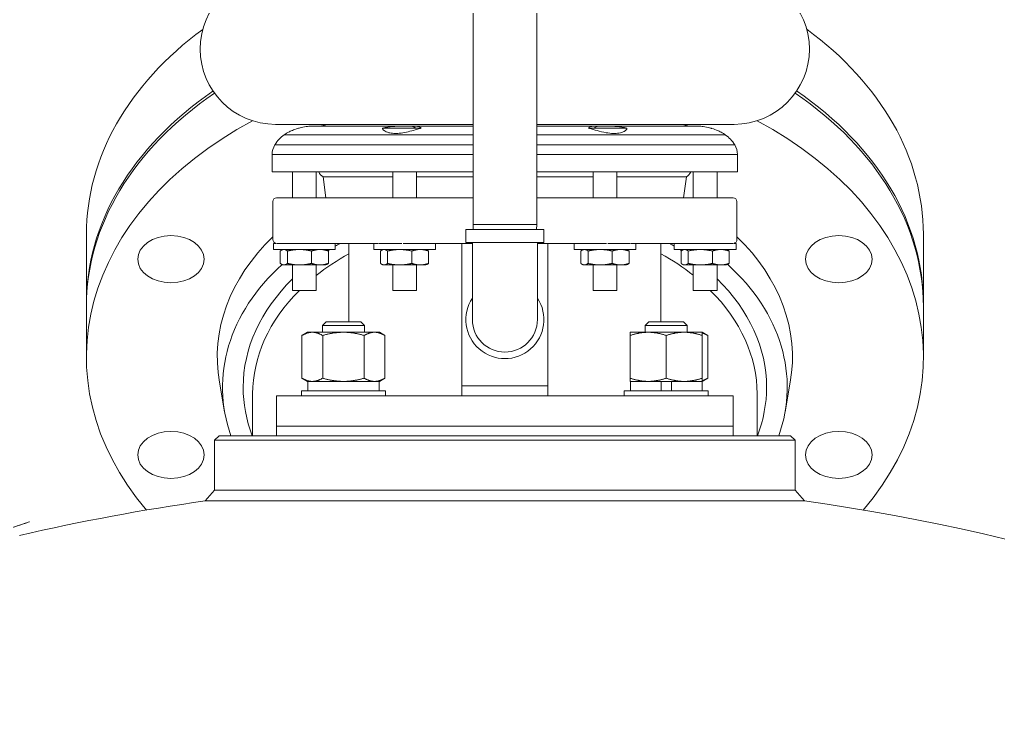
# Model space of a CAD drawing. Header units: inches. Extents: x 12 to 318, y 5 to 204.
# Drawn here: x 48.15 to 61.02, y 95.55 to 104.76 of the extents above; entities that cross this region are included whole.
import ezdxf

# ---------------------------------------------------------------- set-up
doc = ezdxf.new("R2010")
doc.units = ezdxf.units.IN
doc.header["$LTSCALE"] = 9.5
doc.header["$MEASUREMENT"] = 0
doc.layers.add('Visible', color=7, linetype='Continuous', lineweight=18)

msp = doc.modelspace()

# ---------------------------------------------------------------- linework, layer by layer
at = {"layer": 'Visible'}
for p, q in [((54.111159, 104.974365), (54.111159, 102.073577)), ((54.948462, 104.974365), (54.948462, 102.073577)), ((54.111159, 103.388412), (51.51369, 103.388412)), ((54.111159, 103.365432), (52.001794, 103.365432)), ((52.923469, 103.338692), (53.361634, 103.338692)), ((53.361634, 103.338692), (53.429386, 103.338692)), ((57.543114, 103.388412), (54.948462, 103.388412)), ((57.055011, 103.365432), (54.948462, 103.365432)), ((55.627418, 103.338692), (55.69517, 103.338692)), ((55.69517, 103.338692), (56.133336, 103.338692)), ((54.111159, 103.252082), (51.630421, 103.252082)), ((57.426383, 103.252082), (54.948462, 103.252082)), ((54.111159, 103.120004), (51.506158, 103.120004)), ((57.550647, 103.120004), (54.948462, 103.120004)), ((54.111159, 102.99363), (51.469494, 102.99363)), ((51.469494, 102.762932), (51.469494, 102.99363)), ((57.587311, 102.99363), (54.948462, 102.99363)), ((57.587311, 102.762932), (57.587311, 102.99363)), ((54.111159, 102.762932), (51.469494, 102.762932)), ((51.738244, 102.762932), (51.738244, 102.424365)), ((52.050744, 102.762932), (52.050744, 102.424365)), ((53.055198, 102.701104), (52.141451, 102.701104)), ((52.178505, 102.424365), (52.141451, 102.701104)), ((53.055198, 102.762932), (53.055198, 102.424365)), ((53.367698, 102.762932), (53.367698, 102.424365)), ((54.111159, 102.701104), (53.367698, 102.701104)), ((57.587311, 102.762932), (54.948462, 102.762932)), ((55.689106, 102.701104), (54.948462, 102.701104)), ((55.689106, 102.762932), (55.689106, 102.424365)), ((56.001606, 102.762932), (56.001606, 102.424365)), ((56.915353, 102.701104), (56.001606, 102.701104)), ((56.8783, 102.424365), (56.915353, 102.701104)), ((57.006061, 102.762932), (57.006061, 102.424365)), ((57.318561, 102.762932), (57.318561, 102.424365)), ((51.529811, 102.424365), (54.111159, 102.424365)), ((54.948462, 102.424365), (57.529811, 102.424365)), ((51.479811, 102.374365), (51.479811, 101.874365)), ((57.579811, 102.374365), (57.579811, 101.874365)), ((54.111159, 102.073577), (54.948462, 102.073577)), ((54.113287, 102.005467), (54.111159, 102.073577)), ((54.946334, 102.005467), (54.948462, 102.073577)), ((49.029811, 101.039365), (49.029811, 101.945345)), ((55.042409, 102.005467), (54.017212, 102.005467)), ((54.017212, 101.834601), (54.017212, 102.005467)), ((55.042409, 101.834601), (55.042409, 102.005467)), ((60.029811, 101.039365), (60.029811, 101.945345)), ((51.488494, 101.824932), (51.52729, 101.824932)), ((51.488494, 101.744932), (51.488494, 101.824932)), ((52.868139, 101.824365), (51.535852, 101.824365)), ((52.300494, 101.744932), (52.300494, 101.824365)), ((52.479811, 101.824365), (52.479811, 100.793459)), ((52.805448, 101.744932), (52.805448, 101.824365)), ((52.878825, 101.824932), (53.17577, 101.824932)), ((54.102645, 101.824365), (53.195027, 101.824365)), ((53.617448, 101.744932), (53.617448, 101.824365)), ((53.964811, 101.824365), (53.964811, 99.954365)), ((55.042409, 101.834601), (54.017212, 101.834601)), ((54.102645, 101.414916), (54.102645, 101.834601)), ((54.956976, 101.414916), (54.956976, 101.834601)), ((55.86487, 101.824365), (54.956976, 101.824365)), ((55.094811, 101.824365), (55.094811, 99.954365)), ((55.439356, 101.744932), (55.439356, 101.824365)), ((55.884483, 101.824932), (56.175544, 101.824932)), ((57.524154, 101.824365), (56.186596, 101.824365)), ((56.251356, 101.744932), (56.251356, 101.824365)), ((56.579811, 101.824365), (56.579811, 100.793459)), ((56.756311, 101.744932), (56.756311, 101.824365)), ((57.532725, 101.824932), (57.568311, 101.824932)), ((57.568311, 101.744932), (57.568311, 101.824932)), ((51.488494, 101.744932), (52.300494, 101.744932)), ((51.577958, 101.562239), (51.577958, 101.724625)), ((51.612994, 101.744932), (51.600353, 101.739038)), ((51.672224, 101.562239), (51.672224, 101.724625)), ((51.98876, 101.562239), (51.98876, 101.724625)), ((52.175994, 101.744932), (52.188635, 101.739038)), ((52.211029, 101.562239), (52.211029, 101.724625)), ((52.805448, 101.744932), (53.617448, 101.744932)), ((52.894912, 101.562239), (52.894912, 101.724625)), ((52.929948, 101.744932), (52.917307, 101.739038)), ((52.989179, 101.562239), (52.989179, 101.724625)), ((53.305714, 101.562239), (53.305714, 101.724625)), ((53.492948, 101.744932), (53.505589, 101.739038)), ((53.527983, 101.562239), (53.527983, 101.724625)), ((55.439356, 101.744932), (56.251356, 101.744932)), ((55.528821, 101.562239), (55.528821, 101.724625)), ((55.563856, 101.744932), (55.551215, 101.739038)), ((55.623087, 101.562239), (55.623087, 101.724625)), ((55.939623, 101.562239), (55.939623, 101.724625)), ((56.126856, 101.744932), (56.139497, 101.739038)), ((56.161892, 101.562239), (56.161892, 101.724625)), ((56.756311, 101.744932), (57.568311, 101.744932)), ((56.845775, 101.562239), (56.845775, 101.724625)), ((56.880811, 101.744932), (56.86817, 101.739038)), ((56.940041, 101.562239), (56.940041, 101.724625)), ((57.256577, 101.562239), (57.256577, 101.724625)), ((57.443811, 101.744932), (57.456451, 101.739038)), ((57.478846, 101.562239), (57.478846, 101.724625)), ((51.612994, 101.541932), (51.600353, 101.547827)), ((51.612994, 101.541932), (51.625091, 101.541932)), ((51.625091, 101.541932), (51.830492, 101.541932)), ((51.738244, 101.541932), (51.738244, 101.207932)), ((51.830492, 101.541932), (52.099895, 101.541932)), ((52.050744, 101.541932), (52.050744, 101.207932)), ((52.099895, 101.541932), (52.175994, 101.541932)), ((52.175994, 101.541932), (52.188635, 101.547827)), ((52.929948, 101.541932), (52.917307, 101.547827)), ((52.929948, 101.541932), (52.942046, 101.541932)), ((52.942046, 101.541932), (53.147446, 101.541932)), ((53.055198, 101.541932), (53.055198, 101.207932)), ((53.147446, 101.541932), (53.416849, 101.541932)), ((53.367698, 101.541932), (53.367698, 101.207932)), ((53.416849, 101.541932), (53.492948, 101.541932)), ((53.492948, 101.541932), (53.505589, 101.547827)), ((55.563856, 101.541932), (55.551215, 101.547827)), ((55.563856, 101.541932), (55.575954, 101.541932)), ((55.575954, 101.541932), (55.781355, 101.541932)), ((55.689106, 101.541932), (55.689106, 101.207932)), ((55.781355, 101.541932), (56.050757, 101.541932)), ((56.001606, 101.541932), (56.001606, 101.207932)), ((56.050757, 101.541932), (56.126856, 101.541932)), ((56.126856, 101.541932), (56.139497, 101.547827)), ((56.880811, 101.541932), (56.86817, 101.547827)), ((56.880811, 101.541932), (56.892908, 101.541932)), ((56.892908, 101.541932), (57.098309, 101.541932)), ((57.006061, 101.541932), (57.006061, 101.207932)), ((57.098309, 101.541932), (57.367711, 101.541932)), ((57.318561, 101.541932), (57.318561, 101.207932)), ((57.367711, 101.541932), (57.443811, 101.541932)), ((57.443811, 101.541932), (57.456451, 101.547827)), ((54.102645, 101.414916), (54.102645, 100.824365)), ((54.956976, 100.824365), (54.956976, 101.414916)), ((51.738244, 101.207932), (52.050744, 101.207932)), ((53.055198, 101.207932), (53.367698, 101.207932)), ((55.689106, 101.207932), (56.001606, 101.207932)), ((57.006061, 101.207932), (57.318561, 101.207932)), ((49.029811, 100.996938), (49.029811, 100.332258)), ((60.029811, 100.996938), (60.029811, 100.332258)), ((52.180562, 100.793459), (52.13222, 100.745156)), ((52.683401, 100.745156), (52.13222, 100.745156)), ((52.13222, 100.658026), (52.13222, 100.745156)), ((52.180562, 100.793459), (52.635059, 100.793459)), ((52.635059, 100.793459), (52.683401, 100.745156)), ((52.683401, 100.658026), (52.683401, 100.745156)), ((56.423562, 100.793459), (56.37522, 100.745156)), ((56.926401, 100.745156), (56.37522, 100.745156)), ((56.37522, 100.658026), (56.37522, 100.745156)), ((56.423562, 100.793459), (56.878059, 100.793459)), ((56.878059, 100.793459), (56.926401, 100.745156)), ((56.926401, 100.658026), (56.926401, 100.745156)), ((51.862283, 100.615829), (51.86229, 100.615834)), ((51.862283, 100.054554), (51.862283, 100.615829)), ((51.93537, 100.658026), (51.86229, 100.615834)), ((51.99867, 100.658026), (51.93537, 100.658026)), ((52.407821, 100.658026), (51.99867, 100.658026)), ((52.135057, 100.054554), (52.135057, 100.615829)), ((52.816962, 100.658026), (52.407821, 100.658026)), ((52.680585, 100.054554), (52.680585, 100.615829)), ((52.880251, 100.658026), (52.816962, 100.658026)), ((52.880251, 100.658026), (52.953331, 100.615834)), ((52.953338, 100.054554), (52.953338, 100.615829)), ((56.178363, 100.054554), (56.178363, 100.615829)), ((56.414599, 100.658026), (56.17837, 100.658026)), ((56.178376, 100.054554), (56.178376, 100.615829)), ((56.88704, 100.658026), (56.414599, 100.658026)), ((56.650823, 100.054554), (56.650823, 100.615829)), ((57.123251, 100.658026), (56.88704, 100.658026)), ((57.124251, 100.658026), (57.123251, 100.658026)), ((57.123258, 100.054554), (57.123258, 100.615829)), ((57.124251, 100.658026), (57.197331, 100.615834)), ((57.197338, 100.054554), (57.197338, 100.615829)), ((50.846652, 99.614062), (50.778412, 100.004072)), ((51.86229, 100.054549), (51.862283, 100.054554)), ((51.93537, 100.012357), (51.86229, 100.054549)), ((51.93537, 100.012357), (51.99867, 100.012357)), ((51.94136, 100.012357), (51.94136, 99.887357)), ((51.941363, 100.012357), (51.941363, 99.887357)), ((51.99867, 100.012357), (52.407821, 100.012357)), ((52.407821, 100.012357), (52.816962, 100.012357)), ((52.816962, 100.012357), (52.880251, 100.012357)), ((52.879162, 100.012357), (52.879162, 99.887357)), ((52.880251, 100.012357), (52.953331, 100.054549)), ((56.17837, 100.012357), (56.414599, 100.012357)), ((56.179459, 100.012357), (56.179459, 99.887357)), ((56.414599, 100.012357), (56.88704, 100.012357)), ((56.58302, 100.012357), (56.58302, 99.887357)), ((56.718622, 100.012357), (56.718622, 99.887357)), ((56.88704, 100.012357), (57.123251, 100.012357)), ((57.122162, 100.012357), (57.122162, 99.887357)), ((57.123251, 100.012357), (57.124251, 100.012357)), ((57.124251, 100.012357), (57.197331, 100.054549)), ((58.21297, 99.614062), (58.281209, 100.004072)), ((51.214811, 99.84789), (51.214811, 99.299365)), ((52.958992, 99.887357), (51.856629, 99.887357)), ((51.856629, 99.887357), (51.856629, 99.824365)), ((52.958992, 99.887357), (52.958992, 99.824365)), ((53.964811, 99.954365), (53.964811, 99.824365)), ((55.094811, 99.954365), (53.964811, 99.954365)), ((55.094811, 99.954365), (55.094811, 99.824365)), ((57.201992, 99.887357), (56.099629, 99.887357)), ((56.099629, 99.887357), (56.099629, 99.824365)), ((57.201992, 99.887357), (57.201992, 99.824365)), ((57.844811, 99.84789), (57.844811, 99.299365)), ((51.529811, 99.824365), (51.529811, 99.424365)), ((51.529811, 99.824365), (52.529811, 99.824365)), ((52.529811, 99.824365), (56.529811, 99.824365)), ((55.094811, 99.824365), (53.964811, 99.824365)), ((56.529811, 99.824365), (57.529811, 99.824365)), ((57.529811, 99.424365), (57.529811, 99.824365)), ((52.529811, 99.424365), (51.529811, 99.424365)), ((51.529811, 99.424365), (51.529811, 99.299365)), ((51.529811, 99.424365), (52.529811, 99.424365)), ((52.529811, 99.424365), (56.529811, 99.424365)), ((52.529811, 99.424365), (56.529811, 99.424365)), ((57.529811, 99.424365), (56.529811, 99.424365)), ((56.529811, 99.424365), (57.529811, 99.424365)), ((57.529811, 99.299365), (57.529811, 99.424365)), ((50.774811, 99.299365), (50.714811, 99.239365)), ((58.344811, 99.239365), (50.714811, 99.239365)), ((50.714811, 99.239365), (50.714811, 98.585047)), ((50.774811, 99.299365), (51.586383, 99.299365)), ((52.198232, 99.299365), (51.586383, 99.299365)), ((52.198232, 99.299365), (56.861389, 99.299365)), ((57.473238, 99.299365), (56.861389, 99.299365)), ((57.473238, 99.299365), (58.284811, 99.299365)), ((58.284811, 99.299365), (58.344811, 99.239365)), ((58.344811, 99.239365), (58.344811, 98.585047)), ((50.714811, 98.585047), (50.590998, 98.442858)), ((50.714811, 98.585047), (51.832198, 98.585047)), ((51.832198, 98.585047), (58.344811, 98.585047)), ((58.344811, 98.585047), (58.468623, 98.442858)), ((51.74465, 98.442858), (50.590998, 98.442858)), ((58.468623, 98.442858), (51.74465, 98.442858))]:
    msp.add_line(p, q, dxfattribs=at)
for centre, radius, start, end in [((51.51369, 104.377425), 0.989013, 90, 270), ((57.543114, 104.377425), 0.989013, 270, 90), ((52.044918, 102.885299), 0.503113, 72.6161322, 90), ((57.011887, 102.885299), 0.503113, 90, 107.3838678), ((51.88438, 102.888654), 0.443368, 124.9453408, 148.5468033), ((51.953318, 102.813877), 0.544322, 123.2693246, 126.3850961), ((57.103486, 102.813877), 0.544322, 53.6149039, 56.7306754), ((57.172424, 102.888654), 0.443368, 31.4531967, 55.0546592), ((51.758007, 102.978432), 0.288913, 150.6582796, 176.9846737), ((57.298798, 102.978432), 0.288913, 3.0153263, 29.3417204), ((52.208162, 102.821337), 0.1375, 205.1354813, 240.9760883), ((56.848642, 102.821337), 0.1375, 299.0239117, 334.8645187), ((51.529811, 102.374365), 0.05, 90, 180), ((57.529811, 102.374365), 0.05, 0, 90), ((51.529811, 101.874365), 0.05, 180, 261.3597917), ((57.529811, 101.874365), 0.05, 278.6402083, 0), ((54.529811, 100.824365), 0.512598, 146.4426902, 33.5573098), ((54.529811, 100.824365), 0.427165, 180, 0), ((54.529811, 70.527145), 28.192219, 98.0312245, 103.0763399), ((54.529811, 70.527145), 28.192219, 62.5561831, 81.9687755)]:
    msp.add_arc(centre, radius, start, end, dxfattribs=at)
for centre, major_axis, ratio, start_param, end_param in [((54.529811, 101.945345), (-5.5, 0), 0.707106781, 5.51897422, 6.283185307), ((54.529811, 101.945345), (5.5, 0), 0.707106781, 0, 0.765137086), ((54.529811, 101.039365), (-5.5, 0), 0.707106781, 5.48447291, 6.28863988), ((54.529811, 101.039365), (5.5, 0), 0.707106781, 6.277730735, 7.08238662), ((54.529811, 100.996938), (-5.5, 0), 0.707106781, 5.479400755, 6.283185307), ((54.529811, 100.996938), (5.5, 0), 0.707106781, 0, 0.804260914), ((54.529811, 100.332258), (-5.5, 0), 0.707106781, 5.359541835, 6.826032054), ((53.265098, 102.655054), (0, 0.710378), 0.5, 6.007935257, 6.283185307), ((55.791706, 102.655054), (0, 0.710378), 0.5, 0, 0.27525005), ((54.529811, 100.332258), (5.5, 0), 0.707106781, 5.74033856, 7.207068889), ((54.529811, 100.332258), (-3.78, 0), 0.707106781, 5.383762449, 5.38415928), ((54.529811, 100.332258), (-3.78, 0), 0.707106781, 4.040618681, 4.04190042), ((54.529811, 100.332258), (-3.78, 0), 0.707106781, 5.651237282, 6.406280498), ((54.529811, 100.332258), (3.78, 0), 0.707106781, 6.160090117, 6.915133333), ((54.529811, 99.936278), (-3.44, 0), 0.707106781, 5.394555475, 5.417419681), ((54.529811, 99.936278), (-3.44, 0), 0.707106781, 4.008432957, 4.030222486), ((54.529811, 99.84789), (3.315, 0), 0.707106781, 2.237502953, 2.415588453), ((54.529811, 99.936278), (-3.44, 0), 0.707106781, 5.444816738, 5.454440933), ((54.529811, 99.84789), (3.315, 0), 0.707106781, 0.727283189, 0.9040897), ((54.529811, 99.936278), (-3.44, 0), 0.707106781, 3.97091942, 3.979961223), ((54.529811, 99.936278), (-3.711241, 0), 0.707106781, 5.622005729, 6.528337156), ((54.529811, 99.936278), (3.711241, 0), 0.707106781, 6.038033459, 6.944790634), ((54.529811, 99.936278), (-3.44, 0), 0.707106781, 5.659106869, 6.283185307), ((54.529811, 99.936278), (3.44, 0), 0.707106781, 0, 0.62547836), ((54.529811, 99.84789), (-3.315, 0), 0.707106781, 5.664200947, 6.283185307), ((54.529811, 99.84789), (3.315, 0), 0.707106781, 0, 0.61898436), ((54.529811, 99.936278), (-3.44, 0), 0.707106781, 0, 0.264928829), ((54.529811, 99.936278), (3.44, 0), 0.707106781, 6.018256478, 6.283185307)]:
    msp.add_ellipse(centre, major_axis=major_axis, ratio=ratio, start_param=start_param, end_param=end_param, dxfattribs=at)
for centre, major_axis in [((50.141383, 101.617599), (0.4375, 0)), ((58.918238, 101.617599), (0.4375, 0)), ((50.141383, 99.046917), (-0.4375, 0)), ((58.918238, 99.046917), (-0.4375, 0))]:
    msp.add_ellipse(centre, major_axis=major_axis, ratio=0.707106781, dxfattribs=at)
for points, knots in [([(51.80923, 103.334489), (51.782038, 103.326717), (51.757873, 103.317926), (51.716992, 103.301112), (51.700087, 103.293046), (51.673455, 103.279551), (51.664, 103.274248), (51.656131, 103.269804), (51.654714, 103.268991), (51.654715, 103.268988)], [-1.7515344005, -1.7515344005, -1.7515344005, -1.7515344005, -1.5072641988, -1.5072641988, -1.2656129478, -1.2656129478, -1.016038721, -1.016038721, -0.8761281662, -0.8761281662, -0.8761281662, -0.8761281662]), ([(52.001794, 103.365432), (52.001794, 103.365432), (52.001786, 103.365432), (52.001723, 103.365432), (52.001593, 103.365432), (52.000587, 103.365431), (51.998646, 103.365431), (51.991751, 103.365361), (51.986113, 103.365268), (51.963952, 103.36443), (51.942486, 103.362972), (51.891959, 103.355912), (51.85996, 103.349609), (51.824453, 103.338692)], [-0.007942405, -0.007942405, -0.007942405, -0.007942405, 0, 0, 0.0265587398, 0.0265587398, 0.1269250631, 0.1269250631, 0.2580243423, 0.2580243423, 0.5438067165, 0.5438067165, 0.8657505603, 0.8657505603, 0.8657505603, 0.8657505603]), ([(53.414944, 103.334489), (53.388175, 103.326717), (53.358689, 103.317926), (53.298159, 103.301112), (53.266985, 103.293046), (53.203855, 103.279551), (53.171966, 103.274248), (53.116482, 103.269091), (53.092772, 103.268421), (53.046166, 103.270631), (53.024005, 103.273862), (52.977763, 103.28541), (52.95649, 103.295125), (52.92932, 103.315242), (52.922201, 103.325541), (52.922688, 103.334489)], [-1.751534401, -1.751534401, -1.751534401, -1.751534401, -1.507264199, -1.507264199, -1.265612948, -1.265612948, -1.016038721, -1.016038721, -0.813659189, -0.813659189, -0.590671631, -0.590671631, -0.282031987, -0.282031987, -0.000296534, -0.000296534, -0.000296534, -0.000296534]), ([(52.923469, 103.338692), (52.968275, 103.349609), (53.011936, 103.355912), (53.090603, 103.362972), (53.128836, 103.36443), (53.183202, 103.365268), (53.200088, 103.365361), (53.229149, 103.365431), (53.241357, 103.365431), (53.256257, 103.365432), (53.259337, 103.365432), (53.26329, 103.365432), (53.264195, 103.365432), (53.265098, 103.365432)], [0, 0, 0, 0, 0.369847229, 0.369847229, 0.698152371, 0.698152371, 0.848758466, 0.848758466, 0.964058719, 0.964058719, 0.994569246, 0.994569246, 1.003693435, 1.003693435, 1.003693435, 1.003693435]), ([(53.265098, 103.365432), (53.266001, 103.365432), (53.266899, 103.365432), (53.270788, 103.365432), (53.273738, 103.365432), (53.287632, 103.365431), (53.297899, 103.365431), (53.320065, 103.365361), (53.331313, 103.365268), (53.363518, 103.36443), (53.380285, 103.362972), (53.408425, 103.355912), (53.420086, 103.349609), (53.429386, 103.338692)], [-0.007942405, -0.007942405, -0.007942405, -0.007942405, 0, 0, 0.0265587405, 0.0265587405, 0.1269250639, 0.1269250639, 0.2580243435, 0.2580243435, 0.5438067204, 0.5438067204, 0.8657505612, 0.8657505612, 0.8657505612, 0.8657505612]), ([(55.627418, 103.338692), (55.636718, 103.349609), (55.648379, 103.355912), (55.676519, 103.362972), (55.693286, 103.36443), (55.725491, 103.365268), (55.73674, 103.365361), (55.758905, 103.365431), (55.769172, 103.365431), (55.783066, 103.365432), (55.786016, 103.365432), (55.789905, 103.365432), (55.790804, 103.365432), (55.791706, 103.365432)], [0, 0, 0, 0, 0.369847229, 0.369847229, 0.698152371, 0.698152371, 0.848758466, 0.848758466, 0.964058719, 0.964058719, 0.994569246, 0.994569246, 1.003693435, 1.003693435, 1.003693435, 1.003693435]), ([(56.134116, 103.334489), (56.134433, 103.328671), (56.131525, 103.32228), (56.119848, 103.309002), (56.110606, 103.302094), (56.080824, 103.286426), (56.05689, 103.278481), (56.005386, 103.270052), (55.979864, 103.268422), (55.923203, 103.269938), (55.892453, 103.273312), (55.820924, 103.285496), (55.780105, 103.295409), (55.705985, 103.315576), (55.672182, 103.325686), (55.64186, 103.334489)], [-1.751957248, -1.751957248, -1.751957248, -1.751957248, -1.569152472, -1.569152472, -1.371506474, -1.371506474, -1.074775693, -1.074775693, -0.838721318, -0.838721318, -0.590919966, -0.590919966, -0.277463852, -0.277463852, -0.000296534, -0.000296534, -0.000296534, -0.000296534]), ([(55.791706, 103.365432), (55.792609, 103.365432), (55.793515, 103.365432), (55.797467, 103.365432), (55.800547, 103.365432), (55.815447, 103.365431), (55.827655, 103.365431), (55.856716, 103.365361), (55.873602, 103.365268), (55.927968, 103.36443), (55.966201, 103.362972), (56.044868, 103.355912), (56.088529, 103.349609), (56.133336, 103.338692)], [-0.007942405, -0.007942405, -0.007942405, -0.007942405, 0, 0, 0.0265587399, 0.0265587399, 0.1269250639, 0.1269250639, 0.2580243439, 0.2580243439, 0.5438067201, 0.5438067201, 0.865750566, 0.865750566, 0.865750566, 0.865750566]), ([(57.232352, 103.338692), (57.196844, 103.349609), (57.164845, 103.355912), (57.114318, 103.362972), (57.092852, 103.36443), (57.070691, 103.365268), (57.065054, 103.365361), (57.058158, 103.365431), (57.056217, 103.365431), (57.055211, 103.365432), (57.055081, 103.365432), (57.055018, 103.365432), (57.055011, 103.365432), (57.055011, 103.365432)], [0, 0, 0, 0, 0.369847225, 0.369847225, 0.698152369, 0.698152369, 0.848758464, 0.848758464, 0.964058717, 0.964058717, 0.994569245, 0.994569245, 1.003693434, 1.003693434, 1.003693434, 1.003693434]), ([(57.402089, 103.268988), (57.402089, 103.268987), (57.401805, 103.269148), (57.399214, 103.270631), (57.393605, 103.273862), (57.372093, 103.28541), (57.353188, 103.295125), (57.306181, 103.315242), (57.278883, 103.325541), (57.247574, 103.334489)], [-0.8761281662, -0.8761281662, -0.8761281662, -0.8761281662, -0.8136591889, -0.8136591889, -0.5906716306, -0.5906716306, -0.2820319873, -0.2820319873, -0.000296534, -0.000296534, -0.000296534, -0.000296534]), ([(48.029811, 98.084717), (48.029811, 98.084717), (48.01487, 98.079839), (47.952322, 98.0594), (47.904728, 98.043843), (47.779509, 98.002857), (47.70178, 97.977392), (47.523183, 97.918774), (47.42231, 97.885617), (47.202448, 97.813197), (47.074796, 97.771073), (46.797529, 97.679323), (46.647923, 97.6297), (46.336646, 97.526135), (46.174748, 97.472118), (45.849941, 97.363409), (45.687031, 97.308716), (45.529811, 97.255777)], [29.508783218, 29.508783218, 29.508783219, 29.508783219, 30.701381896, 30.701381896, 31.893980573, 31.893980573, 33.08657925, 33.08657925, 34.279177928, 34.279177928, 35.543288662, 35.543288662, 36.807399395, 36.807399395, 38.071510129, 38.071510129, 39.335620863, 39.335620863, 39.335620863, 39.335620863])]:
    msp.add_open_spline(points, degree=3, knots=knots, dxfattribs=at)
for points in [[(51.824453, 103.338692), (51.819289, 103.337317), (51.814213, 103.335914), (51.80923, 103.334489)], [(52.922688, 103.334489), (52.922765, 103.335914), (52.923024, 103.337317), (52.923469, 103.338692)], [(53.429386, 103.338692), (53.424668, 103.337317), (53.41985, 103.335914), (53.414944, 103.334489)], [(55.64186, 103.334489), (55.636954, 103.335914), (55.632136, 103.337317), (55.627418, 103.338692)], [(56.133336, 103.338692), (56.133781, 103.337317), (56.134039, 103.335914), (56.134116, 103.334489)], [(57.247574, 103.334489), (57.242591, 103.335914), (57.237515, 103.337317), (57.232352, 103.338692)]]:
    msp.add_open_spline(points, degree=3, dxfattribs=at)
for points, weights in [([(51.625091, 101.744932), (51.603217, 101.744932), (51.577958, 101.724625)], [1, 1.0379548493, 1]), ([(51.672224, 101.724625), (51.646966, 101.744932), (51.625091, 101.744932)], [1, 1.0379548493, 1]), ([(51.830492, 101.744932), (51.75704, 101.744932), (51.672224, 101.724625)], [1, 1.0379548493, 1]), ([(51.98876, 101.724625), (51.903945, 101.744932), (51.830492, 101.744932)], [1, 1.0379548493, 1]), ([(52.099895, 101.744932), (52.048317, 101.744932), (51.98876, 101.724625)], [1, 1.0379548493, 1]), ([(52.211029, 101.724625), (52.151472, 101.744932), (52.099895, 101.744932)], [1, 1.0379548493, 1]), ([(52.188635, 101.739038), (52.199273, 101.734077), (52.211029, 101.724625)], [1.01883167313, 1.01731429853, 1]), ([(52.942046, 101.744932), (52.920171, 101.744932), (52.894912, 101.724625)], [1, 1.0379548493, 1]), ([(52.989179, 101.724625), (52.96392, 101.744932), (52.942046, 101.744932)], [1, 1.0379548493, 1]), ([(53.147446, 101.744932), (53.073994, 101.744932), (52.989179, 101.724625)], [1, 1.0379548493, 1]), ([(53.305714, 101.724625), (53.220899, 101.744932), (53.147446, 101.744932)], [1, 1.0379548493, 1]), ([(53.416849, 101.744932), (53.365271, 101.744932), (53.305714, 101.724625)], [1, 1.0379548493, 1]), ([(53.527983, 101.724625), (53.468427, 101.744932), (53.416849, 101.744932)], [1, 1.0379548493, 1]), ([(53.505589, 101.739038), (53.516227, 101.734077), (53.527983, 101.724625)], [1.01883167313, 1.01731429853, 1]), ([(55.575954, 101.744932), (55.554079, 101.744932), (55.528821, 101.724625)], [1, 1.0379548493, 1]), ([(55.623087, 101.724625), (55.597828, 101.744932), (55.575954, 101.744932)], [1, 1.0379548493, 1]), ([(55.781355, 101.744932), (55.707902, 101.744932), (55.623087, 101.724625)], [1, 1.0379548493, 1]), ([(55.939623, 101.724625), (55.854807, 101.744932), (55.781355, 101.744932)], [1, 1.0379548493, 1]), ([(56.050757, 101.744932), (55.999179, 101.744932), (55.939623, 101.724625)], [1, 1.0379548493, 1]), ([(56.161892, 101.724625), (56.102335, 101.744932), (56.050757, 101.744932)], [1, 1.0379548493, 1]), ([(56.139497, 101.739038), (56.150136, 101.734077), (56.161892, 101.724625)], [1.01883167313, 1.01731429853, 1]), ([(56.892908, 101.744932), (56.871034, 101.744932), (56.845775, 101.724625)], [1, 1.0379548493, 1]), ([(56.940041, 101.724625), (56.914783, 101.744932), (56.892908, 101.744932)], [1, 1.0379548493, 1]), ([(57.098309, 101.744932), (57.024857, 101.744932), (56.940041, 101.724625)], [1, 1.0379548493, 1]), ([(57.256577, 101.724625), (57.171761, 101.744932), (57.098309, 101.744932)], [1, 1.0379548493, 1]), ([(57.367711, 101.744932), (57.316134, 101.744932), (57.256577, 101.724625)], [1, 1.0379548493, 1]), ([(57.478846, 101.724625), (57.419289, 101.744932), (57.367711, 101.744932)], [1, 1.0379548493, 1]), ([(57.456451, 101.739038), (57.46709, 101.734077), (57.478846, 101.724625)], [1.01883167313, 1.01731429853, 1]), ([(51.577958, 101.562239), (51.603217, 101.541932), (51.625091, 101.541932)], [1, 1.0379548493, 1]), ([(51.625091, 101.541932), (51.646966, 101.541932), (51.672224, 101.562239)], [1, 1.0379548493, 1]), ([(51.672224, 101.562239), (51.75704, 101.541932), (51.830492, 101.541932)], [1, 1.0379548493, 1]), ([(51.830492, 101.541932), (51.903945, 101.541932), (51.98876, 101.562239)], [1, 1.0379548493, 1]), ([(51.98876, 101.562239), (52.048317, 101.541932), (52.099895, 101.541932)], [1, 1.0379548493, 1]), ([(52.099895, 101.541932), (52.151472, 101.541932), (52.211029, 101.562239)], [1, 1.0379548493, 1]), ([(52.211029, 101.562239), (52.199273, 101.552787), (52.188635, 101.547827)], [1, 1.01731429853, 1.01883167313]), ([(52.894912, 101.562239), (52.920171, 101.541932), (52.942046, 101.541932)], [1, 1.0379548493, 1]), ([(52.942046, 101.541932), (52.96392, 101.541932), (52.989179, 101.562239)], [1, 1.0379548493, 1]), ([(52.989179, 101.562239), (53.073994, 101.541932), (53.147446, 101.541932)], [1, 1.0379548493, 1]), ([(53.147446, 101.541932), (53.220899, 101.541932), (53.305714, 101.562239)], [1, 1.0379548493, 1]), ([(53.305714, 101.562239), (53.365271, 101.541932), (53.416849, 101.541932)], [1, 1.0379548493, 1]), ([(53.416849, 101.541932), (53.468427, 101.541932), (53.527983, 101.562239)], [1, 1.0379548493, 1]), ([(53.527983, 101.562239), (53.516227, 101.552787), (53.505589, 101.547827)], [1, 1.01731429853, 1.01883167313]), ([(55.528821, 101.562239), (55.554079, 101.541932), (55.575954, 101.541932)], [1, 1.0379548493, 1]), ([(55.575954, 101.541932), (55.597828, 101.541932), (55.623087, 101.562239)], [1, 1.0379548493, 1]), ([(55.623087, 101.562239), (55.707902, 101.541932), (55.781355, 101.541932)], [1, 1.0379548493, 1]), ([(55.781355, 101.541932), (55.854807, 101.541932), (55.939623, 101.562239)], [1, 1.0379548493, 1]), ([(55.939623, 101.562239), (55.999179, 101.541932), (56.050757, 101.541932)], [1, 1.0379548493, 1]), ([(56.050757, 101.541932), (56.102335, 101.541932), (56.161892, 101.562239)], [1, 1.0379548493, 1]), ([(56.161892, 101.562239), (56.150136, 101.552787), (56.139497, 101.547827)], [1, 1.01731429853, 1.01883167313]), ([(56.845775, 101.562239), (56.871034, 101.541932), (56.892908, 101.541932)], [1, 1.0379548493, 1]), ([(56.892908, 101.541932), (56.914783, 101.541932), (56.940041, 101.562239)], [1, 1.0379548493, 1]), ([(56.940041, 101.562239), (57.024857, 101.541932), (57.098309, 101.541932)], [1, 1.0379548493, 1]), ([(57.098309, 101.541932), (57.171761, 101.541932), (57.256577, 101.562239)], [1, 1.0379548493, 1]), ([(57.256577, 101.562239), (57.316134, 101.541932), (57.367711, 101.541932)], [1, 1.0379548493, 1]), ([(57.367711, 101.541932), (57.419289, 101.541932), (57.478846, 101.562239)], [1, 1.0379548493, 1]), ([(57.478846, 101.562239), (57.46709, 101.552787), (57.456451, 101.547827)], [1, 1.01731429853, 1.01883167313]), ([(51.99867, 100.658026), (51.935372, 100.658026), (51.862283, 100.615829)], [1, 1.0379548493, 1]), ([(52.135057, 100.615829), (52.061968, 100.658026), (51.99867, 100.658026)], [1, 1.0379548493, 1]), ([(52.407821, 100.658026), (52.281231, 100.658026), (52.135057, 100.615829)], [1, 1.0379548493, 1]), ([(52.680585, 100.615829), (52.534411, 100.658026), (52.407821, 100.658026)], [1, 1.0379548493, 1]), ([(52.816962, 100.658026), (52.753669, 100.658026), (52.680585, 100.615829)], [1, 1.0379548493, 1]), ([(52.953338, 100.615829), (52.880254, 100.658026), (52.816962, 100.658026)], [1, 1.0379548493, 1]), ([(56.17837, 100.658026), (56.178367, 100.658026), (56.178363, 100.615829)], [1, 1.0379548493, 1]), ([(56.178376, 100.615829), (56.178372, 100.658026), (56.17837, 100.658026)], [1, 1.0379548493, 1]), ([(56.414599, 100.658026), (56.304968, 100.658026), (56.178376, 100.615829)], [1, 1.0379548493, 1]), ([(56.650823, 100.615829), (56.524231, 100.658026), (56.414599, 100.658026)], [1, 1.0379548493, 1]), ([(56.88704, 100.658026), (56.777411, 100.658026), (56.650823, 100.615829)], [1, 1.0379548493, 1]), ([(57.123258, 100.615829), (56.996669, 100.658026), (56.88704, 100.658026)], [1, 1.0379548493, 1]), ([(57.123251, 100.658026), (57.123254, 100.658024), (57.123258, 100.615829)], [1.0000030929, 1.03795330279, 1]), ([(57.197338, 100.615829), (57.158257, 100.638394), (57.123254, 100.648701)], [1, 1.01994404084, 1.01892819]), ([(51.862283, 100.054554), (51.935372, 100.012357), (51.99867, 100.012357)], [1, 1.0379548493, 1]), ([(51.99867, 100.012357), (52.061968, 100.012357), (52.135057, 100.054554)], [1, 1.0379548493, 1]), ([(52.135057, 100.054554), (52.281231, 100.012357), (52.407821, 100.012357)], [1, 1.0379548493, 1]), ([(52.407821, 100.012357), (52.534411, 100.012357), (52.680585, 100.054554)], [1, 1.0379548493, 1]), ([(52.680585, 100.054554), (52.753669, 100.012357), (52.816962, 100.012357)], [1, 1.0379548493, 1]), ([(52.816962, 100.012357), (52.880254, 100.012357), (52.953338, 100.054554)], [1, 1.0379548493, 1]), ([(56.178363, 100.054554), (56.178367, 100.012357), (56.17837, 100.012357)], [1, 1.0379548493, 1]), ([(56.17837, 100.012357), (56.178372, 100.012357), (56.178376, 100.054554)], [1, 1.0379548493, 1]), ([(56.178376, 100.054554), (56.304968, 100.012357), (56.414599, 100.012357)], [1, 1.0379548493, 1]), ([(56.414599, 100.012357), (56.524231, 100.012357), (56.650823, 100.054554)], [1, 1.0379548493, 1]), ([(56.650823, 100.054554), (56.777411, 100.012357), (56.88704, 100.012357)], [1, 1.0379548493, 1]), ([(56.88704, 100.012357), (56.996669, 100.012357), (57.123258, 100.054554)], [1, 1.0379548493, 1]), ([(57.123258, 100.054554), (57.123254, 100.012358), (57.123251, 100.012357)], [1, 1.03795330279, 1.0000030929]), ([(57.123254, 100.021682), (57.158257, 100.031989), (57.197338, 100.054554)], [1.01892819, 1.01994404084, 1])]:
    msp.add_rational_spline(points, weights, degree=2, dxfattribs=at)

doc.saveas('drawing.dxf')
